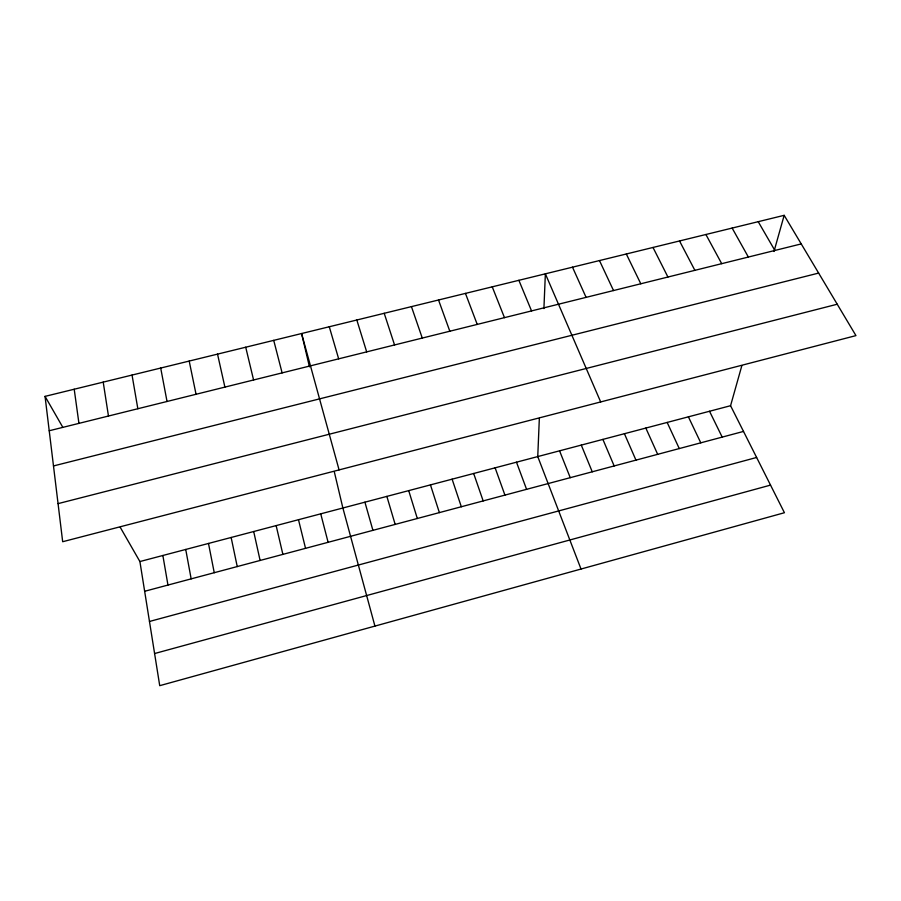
<?xml version="1.0" encoding="UTF-8"?>
<svg xmlns="http://www.w3.org/2000/svg" width="901" height="901" viewBox="0 0 901 901"><rect width="100%" height="100%" fill="white"/><g stroke="black" fill="none" stroke-linecap="round" stroke-linejoin="round"><path stroke-width="1.35" d="M539.339 418.413L537.751 456.582L581.021 569.038M543.911 308.57L545.364 273.825L600.674 401.936M120.25 527.322L139.903 561.548L159.725 685.672L784.433 512.725L730.565 405.709L741.805 365.795M773.993 251.48L784.174 215.328L45.05 396.372L62.676 541.726L855.95 335.611L784.174 215.328M154.6 653.54L770.524 485.11M149.476 621.465L756.615 457.471M144.656 591.281L743.505 431.421M139.903 561.548L730.565 405.709M58.058 503.636L837.22 304.234M53.486 465.941L818.637 273.082M49.217 430.757L801.237 243.912M758.225 221.691L774.871 250.467M45.05 396.372L62.62 426.973M732.141 228.077L748.359 257.055M705.911 234.508L721.701 263.678M679.523 240.961L694.885 270.345M653 247.46L667.923 277.035M709.526 411.261L722.197 437.12M626.319 254.003L640.802 283.781M688.387 416.836L700.787 442.83M599.48 260.569L613.525 290.561M667.157 422.434L679.275 448.574M645.837 428.065L657.674 454.341M572.495 267.18L586.089 297.375M624.416 433.719L635.96 460.129M602.893 439.395L614.155 465.952M518.875 280.312L531.556 310.924M581.28 445.094L592.25 471.797M559.566 450.827L570.243 477.676M492.239 286.833L504.47 317.648M465.457 293.399L477.226 324.416M516.487 462.19L526.578 489.333M438.528 299.999L449.824 331.23M495.122 467.833L504.932 495.111M473.667 473.487L483.173 500.922M411.442 306.633L422.276 338.078M452.111 479.174L461.323 506.756M384.209 313.3L394.559 344.959M430.453 484.884L439.373 512.613M356.819 320.001L366.684 351.886M408.705 490.628L417.321 518.503M386.867 496.395L395.167 524.416M329.282 326.748L338.663 358.846M364.916 502.184L372.924 530.351M339.08 469.905L301.587 333.539L309.46 366.831M374.929 626.094L342.876 507.995L334.282 471.696M320.733 513.84L328.11 542.312M273.724 340.364L282.114 372.901M298.49 519.708L305.54 548.337M245.714 347.223L253.586 379.985M276.145 525.598L282.88 554.385M217.535 354.127L224.901 387.115M253.699 531.522L260.107 560.467M231.14 537.469L237.233 566.571M189.199 361.064L196.046 394.278M208.491 543.449L214.247 572.709M160.705 368.047L167.034 401.486M185.73 549.452L191.158 578.87M132.042 375.064L137.842 408.739M162.867 555.489L167.958 585.064M103.21 382.125L108.469 416.037M74.209 389.232L78.939 423.38"/></g></svg>
